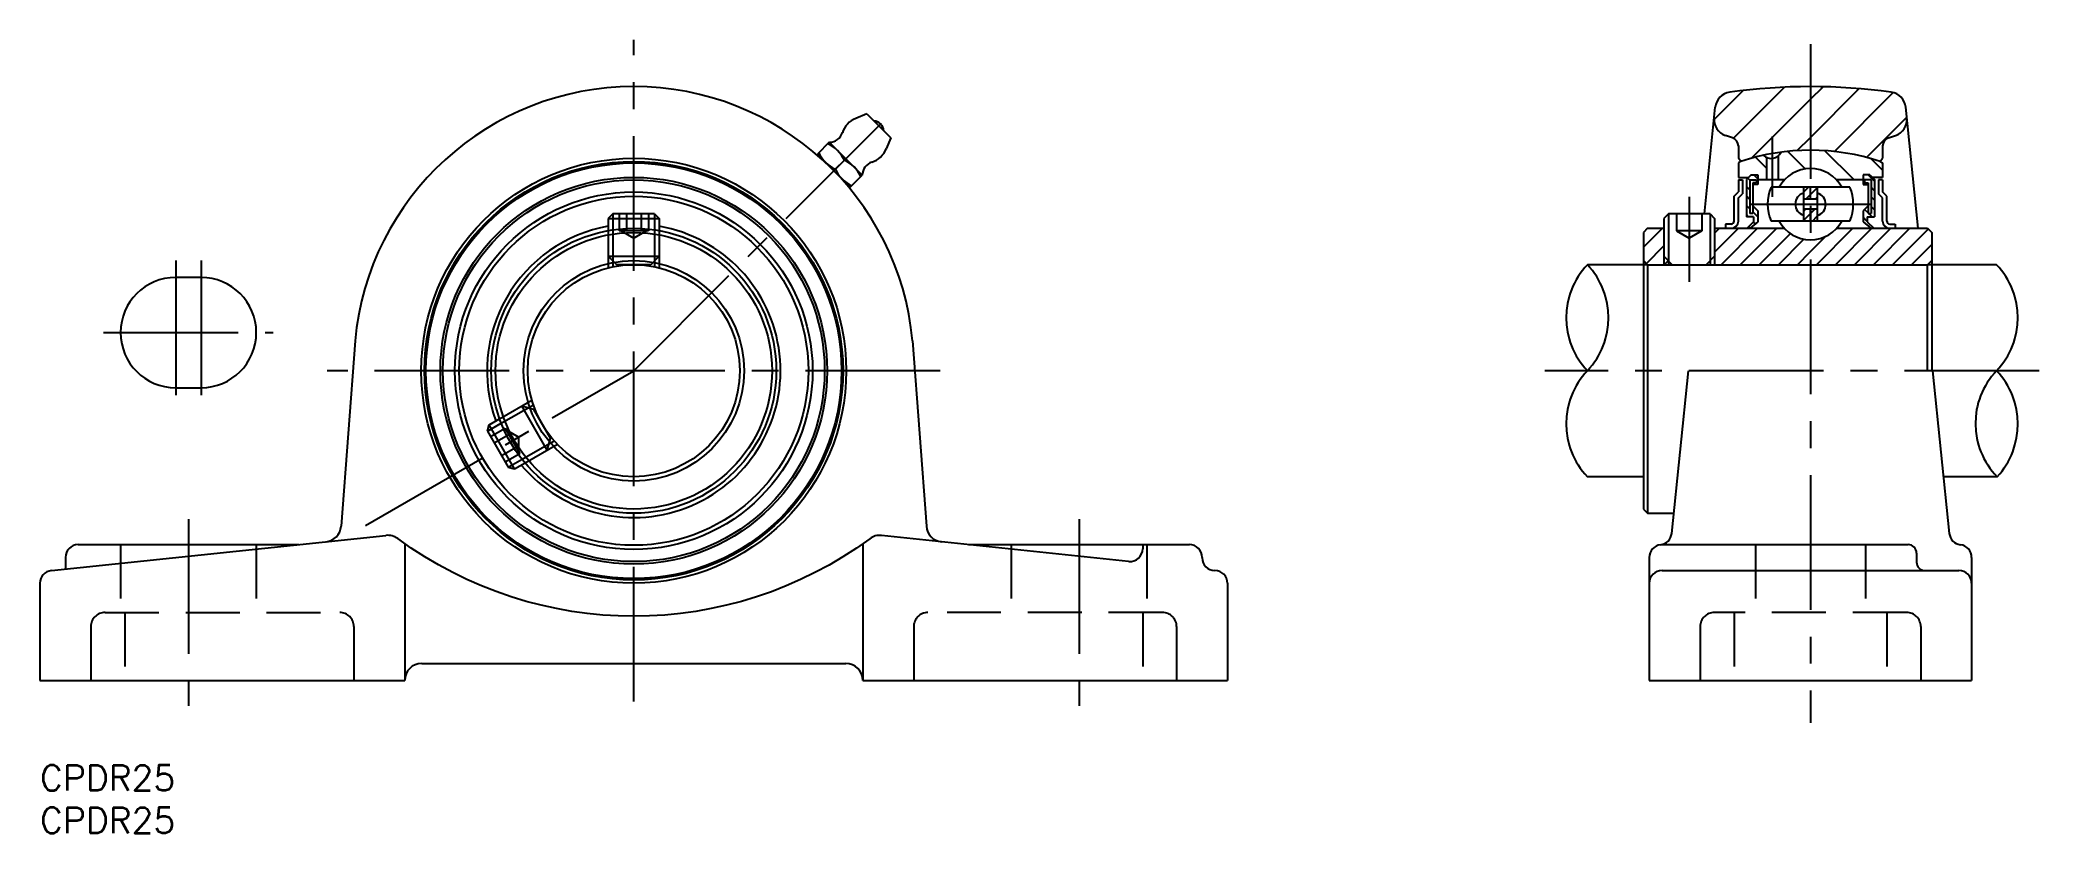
# Model space of a CAD drawing. Extents: x 0 to 236, y -8 to 86.
import ezdxf

# ---------------------------------------------------------------- set-up
doc = ezdxf.new("R2010")
doc.units = 0
doc.header["$LTSCALE"] = 0.5
for name, pattern in [('CENTER', [50.8, 31.75, -6.35, 6.35, -6.35]), ('DASHED', [19.05, 12.7, -6.35]), ('PHANTOM', [63.5, 31.75, -6.35, 6.35, -6.35, 6.35, -6.35])]:
    doc.linetypes.add(name, pattern=pattern)
doc.layers.get('0').update_dxf_attribs({"linetype": 'CONTINUOUS'})
for name, color, linetype in [('MSM_CENTER', 1, 'CENTER'), ('MSM_CONTINUOUS', 7, 'CONTINUOUS'), ('MSM_DASHED', 4, 'DASHED'), ('MSM_IMAGINARY', 6, 'PHANTOM'), ('MSM_NARROW', 5, 'CONTINUOUS'), ('MSM_PART_NUMBER', 7, 'CONTINUOUS')]:
    doc.layers.add(name, color=color, linetype=linetype)
doc.styles.get("Standard").update_dxf_attribs({"font": 'txt.shx', "height": 3, "bigfont": 'bigfont.shx'})

# ---------------------------------------------------------------- blocks, each defined once
blk = doc.blocks.new('*U22')
at = {"layer": 'MSM_PART_NUMBER'}
blk.add_text('CPDR25', height=3, dxfattribs=at).set_placement((0, -3))
blk = doc.blocks.new('*U23')
at = {"layer": 'MSM_PART_NUMBER'}
blk.add_text('CPDR25', height=3, dxfattribs=at).set_placement((0, -8))
blk = doc.blocks.new('*X25')
at = {"color": 0}
for p, q in [((197.36, 76.13), (200.77, 79.54)), ((199.64, 73.91), (205.66, 79.93)), ((201.77, 71.55), (208.72, 78.51)), ((208.72, 78.51), (210.2, 79.98)), ((208.72, 74.02), (214.46, 79.76)), ((211.54, 72.35), (218.48, 79.29)), ((215.33, 71.65), (220.07, 76.39)), ((207.16, 72.45), (208.72, 74.02))]:
    blk.add_line(p, q, dxfattribs=at)
blk = doc.blocks.new('*X26')
at = {"color": 0}
for p, q in [((203.52, 70.37), (202.22, 71.67)), ((208.09, 70.3), (206.03, 72.36)), ((213.88, 69), (210.43, 72.44)), ((217.22, 70.14), (215.87, 71.5))]:
    blk.add_line(p, q, dxfattribs=at)
blk = doc.blocks.new('*X27')
at = {"color": 0}
for p, q in [((207.92, 67.61), (208.47, 68.15)), ((208.19, 66.75), (208.72, 67.28)), ((208.72, 67.28), (209.52, 68.08)), ((209.31, 66.75), (209.52, 66.96)), ((207.92, 65.36), (208.11, 65.55)), ((207.92, 64.24), (208.72, 65.04)), ((208.72, 65.04), (209.23, 65.55)), ((208.96, 64.15), (209.52, 64.72))]:
    blk.add_line(p, q, dxfattribs=at)
blk = doc.blocks.new('*X28')
at = {"color": 0}
for p, q in [((189.02, 61.06), (191.27, 63.3)), ((197.42, 60.48), (200.25, 63.3)), ((197.42, 62.72), (198, 63.3)), ((198.19, 59), (202.49, 63.3)), ((200.44, 59), (204.74, 63.3)), ((202.68, 59), (206.36, 62.68)), ((204.93, 59), (207.95, 62.02)), ((208.72, 60.55), (210.53, 62.36)), ((209.42, 59), (213.72, 63.3)), ((211.66, 59), (215.96, 63.3)), ((213.91, 59), (218.21, 63.3)), ((216.15, 59), (220.45, 63.3)), ((218.4, 59), (222.61, 63.21)), ((220.64, 59), (223.02, 61.38)), ((189.37, 59.16), (191.42, 61.21)), ((191.46, 59), (191.94, 59.48)), ((207.17, 59), (208.72, 60.55))]:
    blk.add_line(p, q, dxfattribs=at)
blk = doc.blocks.new('*X29')
at = {"color": 0}
for p, q in [((201.57, 68.96), (201.33, 69.2)), ((202.08, 68.45), (201.92, 68.61)), ((202.52, 69.13), (202.05, 69.6)), ((215.07, 68.93), (214.92, 69.08)), ((215.52, 68.48), (215.35, 68.65)), ((216.27, 68.85), (215.52, 69.6)), ((201.57, 67.83), (201.17, 68.23)), ((201.57, 66.71), (201.17, 67.11)), ((201.57, 65.59), (201.17, 65.99)), ((216.27, 67.73), (215.87, 68.13)), ((216.27, 66.6), (215.87, 67)), ((201.39, 64.65), (201.17, 64.87)), ((202.52, 64.64), (201.92, 65.24)), ((202.23, 63.81), (202.01, 64.03)), ((215.42, 64.09), (214.92, 64.59)), ((215.52, 65.11), (215.1, 65.53)), ((215.98, 64.65), (215.58, 65.05)), ((216.27, 65.48), (215.87, 65.88)), ((201.61, 63.31), (201.45, 63.47))]:
    blk.add_line(p, q, dxfattribs=at)

msp = doc.modelspace()

# ---------------------------------------------------------------- linework, layer by layer
at = {"layer": 'MSM_CENTER'}
for p, q in [((70, 7.5), (70, 85.5)), ((208.72, 85), (208.72, 5)), ((70, 46.5), (100.29, 76.79)), ((204.22, 74.11), (204.22, 67)), ((194.42, 67), (194.42, 57)), ((201.67, 66.15), (215.77, 66.15)), ((16, 59.5), (16, 42.5)), ((19, 59.5), (19, 42.5)), ((7.5, 51), (27.5, 51)), ((106.13, 46.5), (33.87, 46.5)), ((38.39, 28.25), (70, 46.5)), ((235.66, 46.5), (177.42, 46.5)), ((17.5, 29), (17.5, 7)), ((122.5, 29), (122.5, 7))]:
    msp.add_line(p, q, dxfattribs=at)
at = {"layer": 'MSM_CONTINUOUS'}
for p, q in [((97.47, 76.79, 1.15), (96.17, 76.26, 1.15)), ((97.47, 76.79, 1.15), (100.29, 73.97, 1.15)), ((196.21, 65), (197.49, 77.56)), ((221.41, 63.3), (219.96, 77.56)), ((93.05, 73.44), (91.64, 72.03)), ((96.94, 69.55), (93.05, 73.44)), ((96.94, 69.55, -1.07), (93.05, 73.44, 1.07)), ((100.29, 73.97, 1.15), (99.76, 72.67, 1.15)), ((199.54, 73.95), (198.72, 74.23)), ((217.9, 73.95), (218.73, 74.23)), ((91.65, 71.9, -0.85), (91.71, 71.96, -0.85)), ((93.76, 70.26), (94.83, 71.33)), ((200.22, 73), (200.22, 71.55)), ((200.51, 71.17), (200.22, 71.55)), ((200.51, 71.17), (200.22, 71)), ((200.22, 71), (200.22, 69.3)), ((203.52, 71.65), (203.52, 69)), ((204.92, 71.85), (204.92, 69)), ((216.93, 71.17), (217.22, 71.55)), ((216.93, 71.17), (217.22, 71)), ((217.22, 73), (217.22, 71.55)), ((217.22, 71), (217.22, 69.3)), ((93.58, 70.08), (93.58, 70.08)), ((95.53, 68.14), (96.94, 69.55)), ((200.22, 69.3), (201.42, 69.3)), ((200.22, 69), (200.22, 67.58)), ((200.22, 69), (200.72, 69)), ((200.72, 69), (200.72, 67.37)), ((201.72, 69.6), (201.17, 69.05)), ((201.17, 69.05), (201.17, 64.65)), ((201.57, 69), (201.57, 65.05)), ((201.57, 69), (202.37, 69)), ((201.72, 69.6), (202.52, 69.6)), ((201.92, 68.65), (201.92, 65.05)), ((202.37, 68.65), (201.92, 68.65)), ((202.52, 68.45), (201.92, 68.45)), ((202.37, 69), (202.37, 68.65)), ((202.52, 69.6), (202.52, 68.45)), ((205.64, 69), (202.52, 69)), ((214.92, 69), (211.81, 69)), ((214.92, 69.6), (214.92, 68.45)), ((215.72, 69.6), (214.92, 69.6)), ((214.92, 68.45), (215.52, 68.45)), ((215.07, 69), (215.07, 68.65)), ((215.87, 69), (215.07, 69)), ((215.07, 68.65), (215.52, 68.65)), ((215.52, 68.65), (215.52, 65.05)), ((215.72, 69.6), (216.27, 69.05)), ((215.87, 69), (215.87, 65.05)), ((217.22, 69.3), (216.02, 69.3)), ((216.27, 69.05), (216.27, 64.65)), ((216.72, 69), (216.72, 67.37)), ((217.22, 69), (216.72, 69)), ((217.22, 70.09), (217.22, 69.3)), ((217.22, 69), (217.22, 67.58)), ((95.36, 68.11, -0.85), (95.46, 68.21, -0.85)), ((199.72, 67.08), (200.22, 67.58)), ((199.72, 64.15), (199.72, 67.08)), ((200.22, 66.87), (200.72, 67.37)), ((200.22, 64.15), (200.22, 66.87)), ((213.36, 68.15), (204.09, 68.15)), ((207.92, 64.15), (207.92, 68.15)), ((209.52, 66.75), (207.92, 66.75)), ((208.72, 66.75), (208.72, 68.15)), ((209.52, 68.15), (209.52, 64.15)), ((217.22, 66.87), (216.72, 67.37)), ((217.72, 67.08), (217.22, 67.58)), ((217.22, 64.15), (217.22, 66.87)), ((217.72, 64.15), (217.72, 67.08)), ((67.54, 65), (67, 64.46)), ((67, 64.46), (73, 64.46)), ((67, 64.46), (67, 63.03)), ((72.46, 65), (67.54, 65)), ((72.46, 65), (73, 64.46)), ((73, 64.46), (73, 63.03)), ((191.97, 65), (191.42, 64.46)), ((191.42, 64.46), (191.42, 60)), ((196.88, 65), (191.97, 65)), ((192.92, 65), (192.92, 63)), ((194.42, 65), (194.42, 63)), ((195.92, 65), (195.92, 63)), ((196.88, 65), (197.42, 64.46)), ((197.42, 64.46), (197.42, 60)), ((198.72, 63.8), (198.72, 63.3)), ((199.37, 63.8), (198.72, 63.8)), ((202.02, 64.65), (201.17, 64.65)), ((202.02, 64.04), (201.27, 63.3)), ((201.92, 65.05), (201.57, 65.05)), ((202.52, 64.04), (201.6, 63.3)), ((201.92, 65.95), (202.52, 65.35)), ((202.02, 64.65), (202.02, 64.04)), ((202.52, 65.35), (202.52, 64.04)), ((213.36, 64.15), (204.09, 64.15)), ((209.52, 65.55), (207.92, 65.55)), ((208.72, 64.15), (208.72, 65.55)), ((215.52, 65.95), (214.92, 65.35)), ((214.92, 65.35), (214.92, 64.04)), ((214.92, 64.04), (215.85, 63.3)), ((215.42, 64.65), (216.27, 64.65)), ((215.42, 64.65), (215.42, 64.04)), ((215.42, 64.04), (216.17, 63.3)), ((215.52, 65.05), (215.87, 65.05)), ((218.07, 63.8), (218.72, 63.8)), ((218.72, 63.8), (218.72, 63.3)), ((189.52, 63.3), (189.02, 62.8)), ((189.02, 62.8), (189.02, 30.2)), ((189.52, 63.3), (191.42, 63.3)), ((192.92, 63), (194.42, 62.13)), ((195.92, 63), (192.92, 63)), ((195.92, 63), (194.42, 62.13)), ((197.42, 63.3), (205.64, 63.3)), ((211.81, 63.3), (222.52, 63.3)), ((222.52, 63.3), (223.02, 62.8)), ((223.02, 62.8), (223.02, 46.5)), ((189.52, 59), (189.02, 59.5)), ((189.52, 59), (222.52, 59)), ((189.52, 59), (189.52, 29.7)), ((191.42, 60), (192.42, 59)), ((191.97, 59.46), (191.97, 59)), ((197.42, 60), (196.42, 59)), ((196.88, 59.46), (196.88, 59)), ((222.52, 59), (223.02, 59.5)), ((222.52, 46.5), (222.52, 59)), ((19, 57.5), (16, 57.5)), ((37.14, 50.03), (35.5, 28.18)), ((102.86, 50.03), (104.5, 28.18)), ((192.36, 27.33), (194.32, 46.5)), ((225.09, 27.33), (223.13, 46.5)), ((16, 44.5), (19, 44.5)), ((52.75, 39.38), (52.95, 40.12)), ((52.95, 40.12), (54.18, 40.83)), ((55.95, 34.92), (52.95, 40.12)), ((52.75, 39.38), (55.21, 35.12)), ((55.95, 34.92), (57.18, 35.64)), ((55.21, 35.12), (55.95, 34.92)), ((189.02, 30.2), (189.52, 29.7)), ((189.52, 29.7), (192.6, 29.7)), ((1.34, 22.94), (40.79, 27.09)), ((4.5, 26), (30.52, 26)), ((43, 26.12), (43, 10)), ((97, 26.11), (97, 10)), ((128.34, 24.02), (99.21, 27.08)), ((109.48, 26), (135.5, 26)), ((130, 26), (130, 25.51)), ((191.12, 26), (220.22, 26)), ((3, 24.5), (3, 23.11)), ((137, 24.5), (137, 24.45)), ((189.72, 24.5), (189.72, 10)), ((221.22, 25), (221.22, 23.95)), ((227.72, 24.5), (227.72, 10)), ((0, 21.45), (0, 10)), ((140, 21.45), (140, 10)), ((191.22, 22.95), (226.22, 22.95)), ((45, 12), (95, 12)), ((0, 10), (43, 10)), ((97, 10), (140, 10)), ((189.72, 10), (227.72, 10))]:
    msp.add_line(p, q, dxfattribs=at)
at = {"layer": 'MSM_CONTINUOUS', "extrusion": (-0.707107, -0.707107, 0)}
msp.add_line((95.53, 68.14, -1.07), (91.64, 72.03, 1.07), dxfattribs=at)
at = {"layer": 'MSM_CONTINUOUS'}
for centre, radius in [((70, 46.5), 25.05), ((70, 46.5), 24.67), ((70, 46.5), 24.5), ((70, 46.5), 22.8), ((70, 46.5), 22.5), ((70, 46.5), 21.08), ((70, 46.5), 20.58), ((70, 46.5), 16.8), ((70, 46.5), 16.3), ((70, 46.5), 13), ((70, 46.5), 12.5), ((70, 26.5), 0)]:
    msp.add_circle(centre, radius, dxfattribs=at)
for centre, radius, start, end in [((70, 47), 33, 5.2601, 174.7399), ((199.48, 77.36), 2, 97.9295, 174.1672), ((208.72, 11), 69, 82.0705, 97.9295), ((217.97, 77.36), 2, 5.8328, 82.0705), ((97.14, 73.78, 1.15), 2.66, 111.5158, 162.9435), ((98.16, 74.66, 1.15), 1.32, 5.5994, 84.4006), ((199.35, 76.12), 2, 174.1672, 251.4), ((218.09, 76.12), 2, 288.6, 5.8328), ((91.22, 69.66), 3.97, 24.7438, 65.2562), ((93.05, 75.07, 1.07), 1.63, 270.1599, 342.496), ((199.22, 73), 1, 0, 71.4), ((218.22, 73), 1, 108.6, 180), ((95.42, 73.87), 3.97, 204.7438, 245.2562), ((93.16, 67.72), 3.97, 24.7438, 65.2562), ((98.57, 69.55, 1.07), 1.63, 107.504, 179.8401), ((97.28, 73.64, 1.15), 2.66, 287.0565, 338.4842), ((208.72, 46.5), 26, 71.5946, 108.4054), ((204.07, 72.87), 1.33, 226.9434, 333.0841), ((97.37, 71.92), 3.97, 204.7438, 245.2562), ((208.72, 66.15), 4.2, 28.4369, 151.5631), ((208.72, 66.15), 5.05, 156.6692, 203.3308), ((208.27, 66.15), 1.34, 104.8628, 255.1372), ((209.14, 66.12), 1.38, 286.0954, 73.9046), ((208.72, 66.15), 5.05, 336.6692, 23.3308), ((199.37, 64.15), 0.35, 270, 0), ((199.37, 64.15), 0.85, 270, 0), ((208.72, 66.15), 4.2, 208.4369, 331.5631), ((218.07, 64.15), 0.85, 180, 270), ((218.07, 64.15), 0.35, 180, 270), ((70, 46.5), 17.3, 99.9862, 200.0138), ((70, 46.5), 17.3, 219.9862, 80.0138), ((16, 51), 6.5, 90, 270), ((19, 51), 6.5, 270, 90), ((4.5, 24.5), 1.5, 90, 180), ((33.51, 28.33), 2, 276, 355.71), ((41, 25.1), 2, 53.5843, 96), ((99, 25.09), 2, 84, 126.4005), ((106.49, 28.32), 2, 184.29, 264), ((135.5, 24.5), 1.5, 0, 90), ((191.22, 24.5), 1.5, 96.8295, 180), ((190.87, 27.48), 1.5, 276.8295, 354.1672), ((220.22, 25), 1, 0, 90), ((226.58, 27.48), 1.5, 185.8328, 263.1705), ((226.22, 24.5), 1.5, 0, 83.1699), ((128.5, 25.51), 1.5, 264, 0), ((138.5, 24.45), 1.5, 180, 270), ((222.22, 23.95), 1, 180, 270), ((1.5, 21.45), 1.5, 96, 180), ((138.5, 21.45), 1.5, 0, 90), ((191.22, 21.45), 1.5, 90, 180), ((226.22, 21.45), 1.5, 0, 90), ((45, 10), 2, 90, 180), ((95, 10), 2, 0, 90)]:
    msp.add_arc(centre, radius, start, end, dxfattribs=at)
at = {"layer": 'MSM_CONTINUOUS', "extrusion": (0, 0, -1)}
msp.add_arc((-70.01, 64.42), 46.86, 233.5995, 306.4157, dxfattribs=at)
at = {"layer": 'MSM_DASHED'}
for p, q in [((68.27, 65), (68.27, 63)), ((69.13, 65), (69.13, 63)), ((70.87, 65), (70.87, 63)), ((71.73, 65), (71.73, 63)), ((67, 63.03), (67, 58.63)), ((67.54, 63.12), (67.54, 58.76)), ((71.73, 63), (68.27, 63)), ((68.5, 63), (70, 62.13)), ((71.5, 63), (70, 62.13)), ((72.46, 63.12), (72.46, 58.76)), ((73, 63.03), (73, 58.63)), ((67, 60), (73, 60)), ((67, 60), (68, 59)), ((72, 59), (68, 59)), ((73, 60), (72, 59)), ((54.18, 40.83), (57.99, 43.03)), ((54.38, 40.32), (58.16, 42.5)), ((59.81, 37.15), (56.81, 42.35)), ((56.81, 42.35), (58.17, 41.98)), ((58.17, 41.98), (60.17, 38.52)), ((53.11, 38.75), (54.84, 39.75)), ((53.55, 38), (55.28, 39)), ((54.84, 39.75), (56.58, 36.75)), ((54.96, 39.55), (56.46, 38.68)), ((56.46, 36.95), (56.46, 38.68)), ((56.84, 36.06), (60.62, 38.24)), ((57.18, 35.64), (60.99, 37.83)), ((59.81, 37.15), (60.17, 38.52)), ((54.41, 36.5), (56.14, 37.5)), ((54.84, 35.75), (56.58, 36.75)), ((9.5, 26), (9.5, 18)), ((25.5, 26), (25.5, 18)), ((114.5, 26), (114.5, 18)), ((130.5, 26), (130.5, 18)), ((202.22, 26), (202.22, 18)), ((215.22, 26), (215.22, 18)), ((7.67, 18), (35.33, 18)), ((10, 18), (10, 10)), ((132.33, 18), (104.67, 18)), ((130, 18), (130, 10)), ((220.05, 18), (197.39, 18)), ((199.72, 18), (199.72, 10)), ((217.72, 18), (217.72, 10)), ((6, 16.33), (6, 10)), ((37, 16.33), (37, 10)), ((103, 16.33), (103, 10)), ((134, 16.33), (134, 10)), ((195.72, 16.33), (195.72, 10)), ((221.72, 16.33), (221.72, 10))]:
    msp.add_line(p, q, dxfattribs=at)
for centre, start, end in [((7.67, 16.33), 90, 180), ((35.33, 16.33), 0, 90), ((104.67, 16.33), 90, 180), ((132.33, 16.33), 0, 90), ((197.39, 16.33), 90, 180), ((220.05, 16.33), 0, 90)]:
    msp.add_arc(centre, 1.67, start, end, dxfattribs=at)
at = {"layer": 'MSM_IMAGINARY'}
for p, q in [((189.52, 59), (182.42, 59)), ((230.66, 59), (222.52, 59)), ((189.02, 34), (182.42, 34)), ((230.73, 34), (224.41, 34))]:
    msp.add_line(p, q, dxfattribs=at)
for centre, radius, start, end in [((188.98, 52.75), 9.06, 136.3972, 223.6028), ((175.86, 52.75), 9.06, 316.3972, 43.6028), ((224.1, 52.75), 9.06, 316.3972, 43.6028), ((188.98, 40.25), 9.06, 136.3972, 223.6028), ((237.13, 40.29), 8.97, 136.1434, 224.4851), ((224.01, 40.21), 9.15, 317.2259, 43.4026)]:
    msp.add_arc(centre, radius, start, end, dxfattribs=at)
at = {"layer": 'MSM_NARROW'}
for p, q in [((208.73, 66.75), (208.72, 66.75)), ((67.54, 65), (67.54, 63.12)), ((72.46, 65), (72.46, 63.12)), ((191.97, 65), (191.97, 59.46)), ((196.88, 65), (196.88, 59.46)), ((215.52, 65.84), (215.47, 65.9)), ((201.27, 63.3), (201.27, 63.3)), ((191.42, 60), (191.42, 59)), ((197.42, 60), (197.42, 59)), ((52.75, 39.38), (54.38, 40.32)), ((55.21, 35.12), (56.84, 36.06))]:
    msp.add_line(p, q, dxfattribs=at)

# ---------------------------------------------------------------- block references
at = {"layer": 'MSM_CONTINUOUS'}
for name in ['*U22', '*U23']:
    msp.add_blockref(name, (0, 0), dxfattribs=at)
at = {"layer": 'MSM_NARROW', "linetype": 'CONTINUOUS'}
for name in ['*X25', '*X26', '*X29', '*X27', '*X28']:
    msp.add_blockref(name, (0, 0), dxfattribs=at)

doc.saveas('drawing.dxf')
